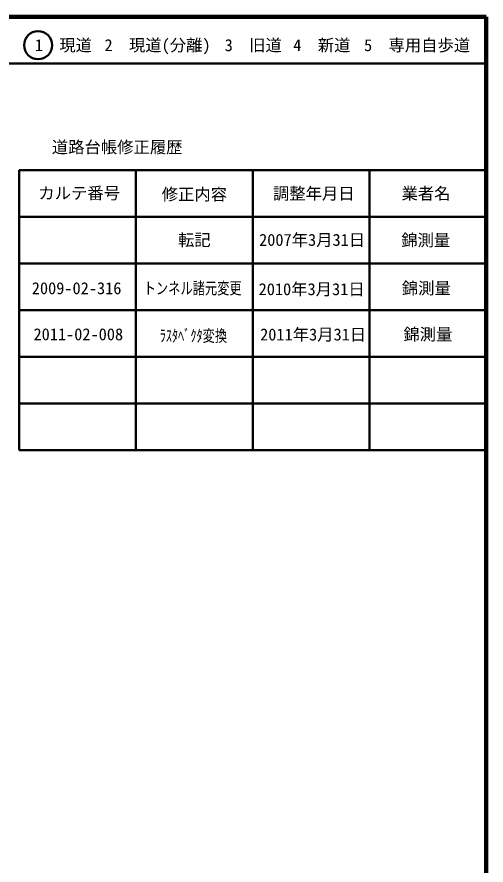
# Model space of a CAD drawing. Units: millimetres, scale not verified. Extents: x -14352 to 625648, y -196871 to 163129.
# Drawn here: x 525148 to 625648, y -18514 to 163129 of the extents above; entities that cross this region are included whole.
import ezdxf
from ezdxf.enums import TextEntityAlignment as Align

# ---------------------------------------------------------------- set-up
doc = ezdxf.new("R2010")
doc.units = ezdxf.units.MM
doc.header["$LTSCALE"] = 1000
for name, color, linetype, lineweight in [('M-TTL', 2, 'Continuous', 140), ('M-TTL-FRAM', 2, 'Continuous', 50), ('M-TTL-LINE', 7, 'Continuous', 50), ('S-STR-STR2', 4, 'Continuous', 13)]:
    doc.layers.add(name, color=color, linetype=linetype, lineweight=lineweight)
doc.layers.add('M-TTL-TXT', color=7, linetype='Continuous')
doc.styles.add('ＭＳ ゴシック', font='')
doc.styles.get('ＭＳ ゴシック').set_extended_font_data('MS Gothic')

msp = doc.modelspace()

# ---------------------------------------------------------------- linework, layer by layer
at = {"layer": 'M-TTL'}
for p, q in [((625648, 163129), (-14352, 163129)), ((625648, -196871), (625648, 163129))]:
    msp.add_line(p, q, dxfattribs=at)
at = {"layer": 'M-TTL-FRAM'}
for p, q in [((525648, 130325), (525648, 70325)), ((525648, 130325), (625648, 130325)), ((525648, 70325), (625648, 70325))]:
    msp.add_line(p, q, dxfattribs=at)
at = {"layer": 'M-TTL-LINE'}
for p, q in [((-14352, 153129), (625648, 153129)), ((550648, 130325), (550648, 70325)), ((575648, 130325), (575648, 70325)), ((600648, 130325), (600648, 70325)), ((525648, 120325), (625648, 120325)), ((525648, 110325), (625648, 110325)), ((525648, 100325), (625648, 100325)), ((525648, 90325), (625648, 90325)), ((525648, 80325), (625648, 80325))]:
    msp.add_line(p, q, dxfattribs=at)
msp.add_circle((529679, 157087), 3000, dxfattribs=at)

# ---------------------------------------------------------------- texts
at = {"layer": 'M-TTL-TXT', "style": 'ＭＳ ゴシック'}
for s, p in [('1\u3000現道', (535096, 157087)), ('2\u3000現道(分離)', (555267, 157087)), ('3\u3000旧道', (575769, 157087)), ('4\u3000新道', (590472, 157087)), ('5\u3000専用自歩道', (610877, 157087)), ('道路台帳修正履歴', (546617, 135242)), ('カルテ番号', (538488, 125406)), ('修正内容', (563157, 125151)), ('調整年月日', (588737, 125325)), ('業者名', (612783, 125325)), ('転記', (563148, 115374)), ('2007年3月31日', (588386, 115386)), ('錦測量', (612725, 115317)), ('2009-02-316', (537927, 105030)), ('2010年3月31日', (588284, 104827)), ('錦測量', (612854, 105030))]:
    msp.add_text(s, height=2566, dxfattribs=at).set_placement(p, align=Align.MIDDLE_CENTER)
at = {"layer": 'M-TTL-TXT', "style": 'ＭＳ ゴシック', "width": 0.75}
msp.add_text('トンネル諸元変更', height=2566, dxfattribs=at).set_placement((562801, 105030), align=Align.MIDDLE_CENTER)
at = {"layer": 'S-STR-STR2', "style": 'ＭＳ ゴシック'}
for s, p in [('2011-02-008', (538292, 95165)), ('2011年3月31日', (588606, 95119)), ('錦測量', (613181, 95165))]:
    msp.add_text(s, height=2566, dxfattribs=at).set_placement(p, align=Align.MIDDLE_CENTER)
at = {"layer": 'S-STR-STR2', "style": 'ＭＳ ゴシック', "width": 0.75}
msp.add_text('ﾗｽﾀﾍﾞｸﾀ変換', height=2566, dxfattribs=at).set_placement((562951, 94860), align=Align.MIDDLE_CENTER)

doc.saveas('drawing.dxf')
